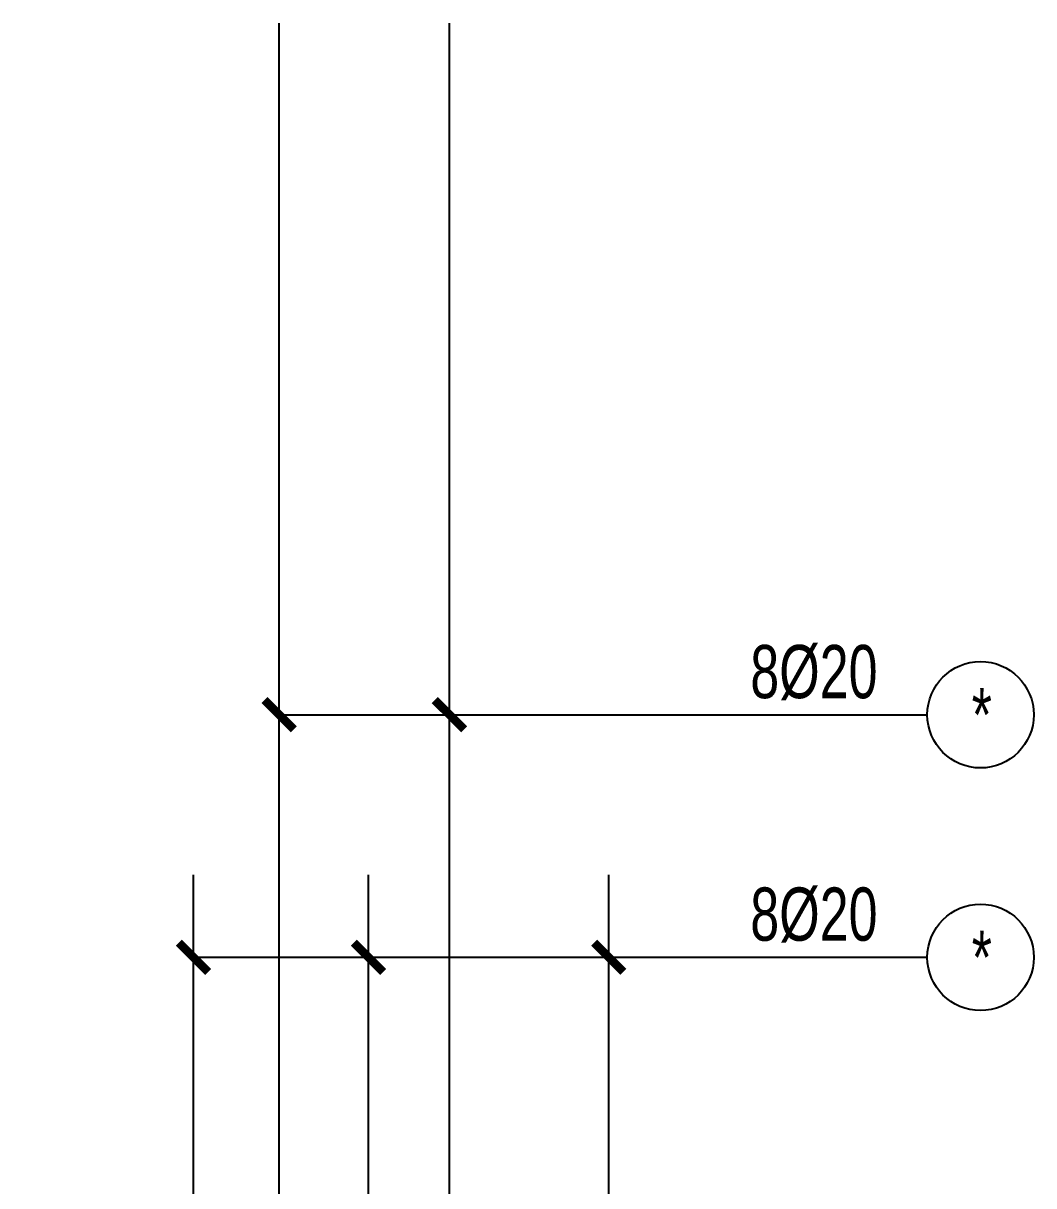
# Model space of a CAD drawing. Header units: metres. Extents: x 71 to 322128, y -14 to 304634.
# Drawn here: x 305127 to 306314, y 296246 to 297611 of the extents above; entities that cross this region are included whole.
import ezdxf
from ezdxf.enums import TextEntityAlignment as Align

# ---------------------------------------------------------------- set-up
doc = ezdxf.new("R2010")
doc.units = ezdxf.units.M
doc.header["$LTSCALE"] = 1000
doc.header["$MEASUREMENT"] = 0
for name, color, linetype in [('CDC.05.STEEL', 4, 'CONTINUOUS'), ('CDC.06.TEXT', 2, 'CONTINUOUS'), ('CDC.11.NOTE', 8, 'CONTINUOUS'), ('CDC.14.STEELNUM', 9, 'CONTINUOUS')]:
    doc.layers.add(name, color=color, linetype=linetype)
doc.styles.add('ARIAL', font='arial.ttf', dxfattribs={"width": 0.6})

msp = doc.modelspace()

# ---------------------------------------------------------------- linework, layer by layer
at = {"layer": 'CDC.05.STEEL', "ltscale": 0.3}
for points in [[(305227.2, 294518), (305397.2, 294518, 0.414214), (305427.2, 294548), (305427.2, 297611)], [(305827.2, 294518), (305657.2, 294518, -0.414214), (305627.2, 294548), (305627.2, 297611)], [(305126.7, 294518), (305296.7, 294518, 0.414214), (305326.7, 294548), (305326.7, 296611)], [(305732.2, 294518), (305562.2, 294518, -0.414214), (305532.2, 294548), (305532.2, 296611)], [(306014.3, 294518), (305844.3, 294518, -0.414214), (305814.3, 294548), (305814.3, 296611)]]:
    msp.add_lwpolyline(points, format="xyb", dxfattribs=at)
at = {"layer": 'CDC.11.NOTE'}
for p, q in [((305427.2, 296799.1), (306188.5, 296799.1)), ((305326.7, 296514.2), (306188.5, 296514.2))]:
    msp.add_line(p, q, dxfattribs=at)
at = {"layer": 'CDC.11.NOTE', "const_width": 10}
for points in [[(305410, 296816.2), (305444.4, 296781.9)], [(305610, 296816.2), (305644.4, 296781.9)], [(305309.5, 296531.4), (305343.8, 296497)], [(305515, 296531.4), (305549.4, 296497)], [(305797.1, 296531.4), (305831.5, 296497)]]:
    msp.add_lwpolyline(points, dxfattribs=at)
at = {"layer": 'CDC.14.STEELNUM'}
for centre in [(306251, 296799), (306251, 296514.1)]:
    msp.add_circle(centre, 62.5, dxfattribs=at)

# ---------------------------------------------------------------- texts
at = {"layer": 'CDC.06.TEXT', "style": 'ARIAL', "width": 0.7}
for p in [(306055.3, 296849.7), (306055.3, 296564.9)]:
    msp.add_text('8%%C20', height=62.5, rotation=0, dxfattribs=at).set_placement(p, align=Align.MIDDLE_CENTER)
at = {"layer": 'CDC.14.STEELNUM', "style": 'ARIAL', "width": 0.7}
for p in [(306252.5, 296799), (306252.5, 296514.1)]:
    msp.add_text('*', height=62.5, rotation=0, dxfattribs=at).set_placement(p, align=Align.MIDDLE_CENTER)

doc.saveas('drawing.dxf')
